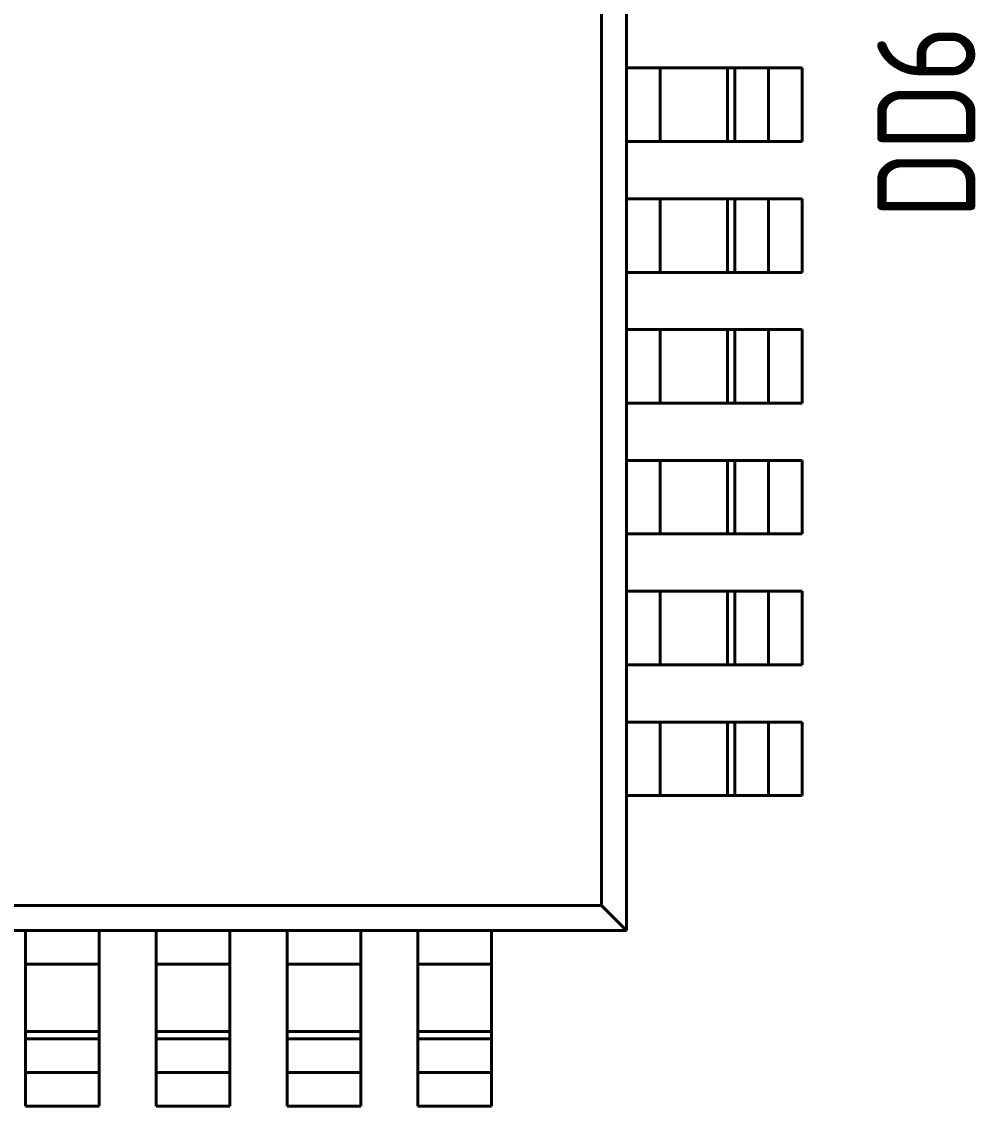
# Paper-space layout 'Layout1' of a CAD drawing. Extents: x -1 to 840, y -1 to 593.
# Drawn here: x 189.41 to 201.07, y 391.92 to 405.18 of the extents above; entities that cross this region are included whole.
import ezdxf

# ---------------------------------------------------------------- set-up
doc = ezdxf.new("R2010")
doc.units = 0
doc.header["$MEASUREMENT"] = 0
doc.layers.add('Основная', color=7, linetype='CONTINUOUS', lineweight=40)
doc.styles.add('GOST type A0', font='', dxfattribs={"oblique": 15, "height": 3.5})
doc.styles.get('GOST type A0').set_extended_font_data('GOST type A')

psp = doc.layouts.get("Layout1")

# ---------------------------------------------------------------- linework, layer by layer
at = {"layer": 'Основная'}
for p, q in [((196.806, 414.267), (196.806, 394.067)), ((196.806, 414.267), (196.806, 394.067)), ((196.502, 413.963), (196.502, 394.371)), ((196.502, 413.963), (196.502, 394.371)), ((196.806, 404.617), (196.806, 405.317)), ((196.806, 404.617), (196.806, 405.317)), ((198.956, 404.617), (196.806, 404.617)), ((196.806, 404.617), (197.218, 404.617)), ((198.956, 404.617), (196.806, 404.617)), ((196.806, 404.617), (197.218, 404.617)), ((197.218, 404.617), (197.44, 404.617)), ((197.218, 404.617), (197.218, 403.717)), ((197.218, 404.617), (197.44, 404.617)), ((197.218, 404.617), (197.218, 403.717)), ((197.44, 404.617), (197.644, 404.617)), ((197.44, 404.617), (197.644, 404.617)), ((197.644, 404.617), (197.822, 404.617)), ((197.644, 404.617), (197.822, 404.617)), ((197.822, 404.617), (197.958, 404.617)), ((197.822, 404.617), (197.958, 404.617)), ((198.042, 404.617), (197.958, 404.617)), ((198.042, 404.617), (197.958, 404.617)), ((198.132, 404.617), (198.042, 404.617)), ((198.042, 404.617), (198.042, 403.717)), ((198.132, 404.617), (198.042, 404.617)), ((198.042, 404.617), (198.042, 403.717)), ((198.132, 404.617), (198.174, 404.617)), ((198.132, 404.617), (198.132, 403.717)), ((198.132, 404.617), (198.174, 404.617)), ((198.132, 404.617), (198.132, 403.717)), ((198.242, 404.617), (198.174, 404.617)), ((198.242, 404.617), (198.174, 404.617)), ((198.33, 404.617), (198.242, 404.617)), ((198.33, 404.617), (198.242, 404.617)), ((198.33, 404.617), (198.434, 404.617)), ((198.33, 404.617), (198.434, 404.617)), ((198.544, 404.617), (198.434, 404.617)), ((198.544, 404.617), (198.434, 404.617)), ((198.544, 404.617), (198.956, 404.617)), ((198.544, 404.617), (198.544, 403.717)), ((198.544, 404.617), (198.956, 404.617)), ((198.544, 404.617), (198.544, 403.717)), ((198.956, 403.717), (198.956, 404.617)), ((198.956, 404.617), (198.956, 403.717)), ((198.956, 403.717), (198.956, 404.617)), ((198.956, 404.617), (198.956, 403.717)), ((196.806, 403.017), (196.806, 403.717)), ((196.806, 403.717), (198.956, 403.717)), ((196.806, 403.717), (197.218, 403.717)), ((196.806, 403.017), (196.806, 403.717)), ((196.806, 403.717), (198.956, 403.717)), ((196.806, 403.717), (197.218, 403.717)), ((197.218, 403.717), (197.44, 403.717)), ((197.218, 403.717), (197.44, 403.717)), ((197.44, 403.717), (197.644, 403.717)), ((197.44, 403.717), (197.644, 403.717)), ((197.644, 403.717), (197.822, 403.717)), ((197.644, 403.717), (197.822, 403.717)), ((197.822, 403.717), (197.958, 403.717)), ((197.822, 403.717), (197.958, 403.717)), ((198.042, 403.717), (197.958, 403.717)), ((198.042, 403.717), (197.958, 403.717)), ((198.132, 403.717), (198.042, 403.717)), ((198.132, 403.717), (198.042, 403.717)), ((198.132, 403.717), (198.174, 403.717)), ((198.132, 403.717), (198.174, 403.717)), ((198.242, 403.717), (198.174, 403.717)), ((198.242, 403.717), (198.174, 403.717)), ((198.33, 403.717), (198.242, 403.717)), ((198.33, 403.717), (198.242, 403.717)), ((198.33, 403.717), (198.434, 403.717)), ((198.33, 403.717), (198.434, 403.717)), ((198.544, 403.717), (198.434, 403.717)), ((198.544, 403.717), (198.434, 403.717)), ((198.544, 403.717), (198.956, 403.717)), ((198.544, 403.717), (198.956, 403.717)), ((198.956, 403.017), (196.806, 403.017)), ((196.806, 403.017), (197.218, 403.017)), ((198.956, 403.017), (196.806, 403.017)), ((196.806, 403.017), (197.218, 403.017)), ((197.44, 403.017), (197.218, 403.017)), ((197.218, 403.017), (197.218, 402.117)), ((197.44, 403.017), (197.218, 403.017)), ((197.218, 403.017), (197.218, 402.117)), ((197.644, 403.017), (197.44, 403.017)), ((197.644, 403.017), (197.44, 403.017)), ((197.822, 403.017), (197.644, 403.017)), ((197.822, 403.017), (197.644, 403.017)), ((197.958, 403.017), (197.822, 403.017)), ((197.958, 403.017), (197.822, 403.017)), ((197.958, 403.017), (198.042, 403.017)), ((197.958, 403.017), (198.042, 403.017)), ((198.132, 403.017), (198.042, 403.017)), ((198.042, 403.017), (198.042, 402.117)), ((198.132, 403.017), (198.042, 403.017)), ((198.042, 403.017), (198.042, 402.117)), ((198.174, 403.017), (198.132, 403.017)), ((198.132, 403.017), (198.132, 402.117)), ((198.174, 403.017), (198.132, 403.017)), ((198.132, 403.017), (198.132, 402.117)), ((198.242, 403.017), (198.174, 403.017)), ((198.242, 403.017), (198.174, 403.017)), ((198.33, 403.017), (198.242, 403.017)), ((198.33, 403.017), (198.242, 403.017)), ((198.434, 403.017), (198.33, 403.017)), ((198.434, 403.017), (198.33, 403.017)), ((198.544, 403.017), (198.434, 403.017)), ((198.544, 403.017), (198.434, 403.017)), ((198.544, 403.017), (198.956, 403.017)), ((198.544, 403.017), (198.544, 402.117)), ((198.544, 403.017), (198.956, 403.017)), ((198.544, 403.017), (198.544, 402.117)), ((198.956, 402.117), (198.956, 403.017)), ((198.956, 403.017), (198.956, 402.117)), ((198.956, 402.117), (198.956, 403.017)), ((198.956, 403.017), (198.956, 402.117)), ((196.806, 401.417), (196.806, 402.117)), ((196.806, 402.117), (198.956, 402.117)), ((197.218, 402.117), (196.806, 402.117)), ((196.806, 401.417), (196.806, 402.117)), ((196.806, 402.117), (198.956, 402.117)), ((197.218, 402.117), (196.806, 402.117)), ((197.44, 402.117), (197.218, 402.117)), ((197.44, 402.117), (197.218, 402.117)), ((197.644, 402.117), (197.44, 402.117)), ((197.644, 402.117), (197.44, 402.117)), ((197.822, 402.117), (197.644, 402.117)), ((197.822, 402.117), (197.644, 402.117)), ((197.958, 402.117), (197.822, 402.117)), ((197.958, 402.117), (197.822, 402.117)), ((198.042, 402.117), (197.958, 402.117)), ((198.042, 402.117), (197.958, 402.117)), ((198.132, 402.117), (198.042, 402.117)), ((198.132, 402.117), (198.042, 402.117)), ((198.174, 402.117), (198.132, 402.117)), ((198.174, 402.117), (198.132, 402.117)), ((198.242, 402.117), (198.174, 402.117)), ((198.242, 402.117), (198.174, 402.117)), ((198.33, 402.117), (198.242, 402.117)), ((198.33, 402.117), (198.242, 402.117)), ((198.434, 402.117), (198.33, 402.117)), ((198.434, 402.117), (198.33, 402.117)), ((198.434, 402.117), (198.544, 402.117)), ((198.434, 402.117), (198.544, 402.117)), ((198.956, 402.117), (198.544, 402.117)), ((198.956, 402.117), (198.544, 402.117)), ((198.956, 401.417), (196.806, 401.417)), ((197.218, 401.417), (196.806, 401.417)), ((198.956, 401.417), (196.806, 401.417)), ((197.218, 401.417), (196.806, 401.417)), ((197.44, 401.417), (197.218, 401.417)), ((197.218, 401.417), (197.218, 400.517)), ((197.44, 401.417), (197.218, 401.417)), ((197.218, 401.417), (197.218, 400.517)), ((197.644, 401.417), (197.44, 401.417)), ((197.644, 401.417), (197.44, 401.417)), ((197.822, 401.417), (197.644, 401.417)), ((197.822, 401.417), (197.644, 401.417)), ((197.958, 401.417), (197.822, 401.417)), ((197.958, 401.417), (197.822, 401.417)), ((198.042, 401.417), (197.958, 401.417)), ((198.042, 401.417), (197.958, 401.417)), ((198.132, 401.417), (198.042, 401.417)), ((198.042, 401.417), (198.042, 400.517)), ((198.132, 401.417), (198.042, 401.417)), ((198.042, 401.417), (198.042, 400.517)), ((198.174, 401.417), (198.132, 401.417)), ((198.132, 401.417), (198.132, 400.517)), ((198.174, 401.417), (198.132, 401.417)), ((198.132, 401.417), (198.132, 400.517)), ((198.242, 401.417), (198.174, 401.417)), ((198.242, 401.417), (198.174, 401.417)), ((198.33, 401.417), (198.242, 401.417)), ((198.33, 401.417), (198.242, 401.417)), ((198.434, 401.417), (198.33, 401.417)), ((198.434, 401.417), (198.33, 401.417)), ((198.434, 401.417), (198.544, 401.417)), ((198.434, 401.417), (198.544, 401.417)), ((198.956, 401.417), (198.544, 401.417)), ((198.544, 401.417), (198.544, 400.517)), ((198.956, 401.417), (198.544, 401.417)), ((198.544, 401.417), (198.544, 400.517)), ((198.956, 400.517), (198.956, 401.417)), ((198.956, 401.417), (198.956, 400.517)), ((198.956, 400.517), (198.956, 401.417)), ((198.956, 401.417), (198.956, 400.517)), ((196.806, 399.817), (196.806, 400.517)), ((196.806, 400.517), (198.956, 400.517)), ((197.218, 400.517), (196.806, 400.517)), ((196.806, 399.817), (196.806, 400.517)), ((196.806, 400.517), (198.956, 400.517)), ((197.218, 400.517), (196.806, 400.517)), ((197.44, 400.517), (197.218, 400.517)), ((197.44, 400.517), (197.218, 400.517)), ((197.644, 400.517), (197.44, 400.517)), ((197.644, 400.517), (197.44, 400.517)), ((197.822, 400.517), (197.644, 400.517)), ((197.822, 400.517), (197.644, 400.517)), ((197.958, 400.517), (197.822, 400.517)), ((197.958, 400.517), (197.822, 400.517)), ((198.042, 400.517), (197.958, 400.517)), ((198.042, 400.517), (197.958, 400.517)), ((198.132, 400.517), (198.042, 400.517)), ((198.132, 400.517), (198.042, 400.517)), ((198.174, 400.517), (198.132, 400.517)), ((198.174, 400.517), (198.132, 400.517)), ((198.242, 400.517), (198.174, 400.517)), ((198.242, 400.517), (198.174, 400.517)), ((198.33, 400.517), (198.242, 400.517)), ((198.33, 400.517), (198.242, 400.517)), ((198.434, 400.517), (198.33, 400.517)), ((198.434, 400.517), (198.33, 400.517)), ((198.434, 400.517), (198.544, 400.517)), ((198.434, 400.517), (198.544, 400.517)), ((198.956, 400.517), (198.544, 400.517)), ((198.956, 400.517), (198.544, 400.517)), ((198.956, 399.817), (196.806, 399.817)), ((197.218, 399.817), (196.806, 399.817)), ((198.956, 399.817), (196.806, 399.817)), ((197.218, 399.817), (196.806, 399.817)), ((197.44, 399.817), (197.218, 399.817)), ((197.218, 399.817), (197.218, 398.917)), ((197.44, 399.817), (197.218, 399.817)), ((197.218, 399.817), (197.218, 398.917)), ((197.644, 399.817), (197.44, 399.817)), ((197.644, 399.817), (197.44, 399.817)), ((197.822, 399.817), (197.644, 399.817)), ((197.822, 399.817), (197.644, 399.817)), ((197.958, 399.817), (197.822, 399.817)), ((197.958, 399.817), (197.822, 399.817)), ((198.042, 399.817), (197.958, 399.817)), ((198.042, 399.817), (197.958, 399.817)), ((198.132, 399.817), (198.042, 399.817)), ((198.042, 399.817), (198.042, 398.917)), ((198.132, 399.817), (198.042, 399.817)), ((198.042, 399.817), (198.042, 398.917)), ((198.174, 399.817), (198.132, 399.817)), ((198.132, 399.817), (198.132, 398.917)), ((198.174, 399.817), (198.132, 399.817)), ((198.132, 399.817), (198.132, 398.917)), ((198.242, 399.817), (198.174, 399.817)), ((198.242, 399.817), (198.174, 399.817)), ((198.33, 399.817), (198.242, 399.817)), ((198.33, 399.817), (198.242, 399.817)), ((198.434, 399.817), (198.33, 399.817)), ((198.434, 399.817), (198.33, 399.817)), ((198.544, 399.817), (198.434, 399.817)), ((198.544, 399.817), (198.434, 399.817)), ((198.956, 399.817), (198.544, 399.817)), ((198.544, 399.817), (198.544, 398.917)), ((198.956, 399.817), (198.544, 399.817)), ((198.544, 399.817), (198.544, 398.917)), ((198.956, 398.917), (198.956, 399.817)), ((198.956, 399.817), (198.956, 398.917)), ((198.956, 398.917), (198.956, 399.817)), ((198.956, 399.817), (198.956, 398.917)), ((196.806, 398.217), (196.806, 398.917)), ((196.806, 398.917), (198.956, 398.917)), ((197.218, 398.917), (196.806, 398.917)), ((196.806, 398.217), (196.806, 398.917)), ((196.806, 398.917), (198.956, 398.917)), ((197.218, 398.917), (196.806, 398.917)), ((197.44, 398.917), (197.218, 398.917)), ((197.44, 398.917), (197.218, 398.917)), ((197.644, 398.917), (197.44, 398.917)), ((197.644, 398.917), (197.44, 398.917)), ((197.822, 398.917), (197.644, 398.917)), ((197.822, 398.917), (197.644, 398.917)), ((197.958, 398.917), (197.822, 398.917)), ((197.958, 398.917), (197.822, 398.917)), ((198.042, 398.917), (197.958, 398.917)), ((198.042, 398.917), (197.958, 398.917)), ((198.132, 398.917), (198.042, 398.917)), ((198.132, 398.917), (198.042, 398.917)), ((198.174, 398.917), (198.132, 398.917)), ((198.174, 398.917), (198.132, 398.917)), ((198.242, 398.917), (198.174, 398.917)), ((198.242, 398.917), (198.174, 398.917)), ((198.33, 398.917), (198.242, 398.917)), ((198.33, 398.917), (198.242, 398.917)), ((198.434, 398.917), (198.33, 398.917)), ((198.434, 398.917), (198.33, 398.917)), ((198.544, 398.917), (198.434, 398.917)), ((198.544, 398.917), (198.434, 398.917)), ((198.956, 398.917), (198.544, 398.917)), ((198.956, 398.917), (198.544, 398.917)), ((198.956, 398.217), (196.806, 398.217)), ((197.218, 398.217), (196.806, 398.217)), ((198.956, 398.217), (196.806, 398.217)), ((197.218, 398.217), (196.806, 398.217)), ((197.44, 398.217), (197.218, 398.217)), ((197.218, 398.217), (197.218, 397.317)), ((197.44, 398.217), (197.218, 398.217)), ((197.218, 398.217), (197.218, 397.317)), ((197.644, 398.217), (197.44, 398.217)), ((197.644, 398.217), (197.44, 398.217)), ((197.822, 398.217), (197.644, 398.217)), ((197.822, 398.217), (197.644, 398.217)), ((197.958, 398.217), (197.822, 398.217)), ((197.958, 398.217), (197.822, 398.217)), ((198.042, 398.217), (197.958, 398.217)), ((198.042, 398.217), (197.958, 398.217)), ((198.132, 398.217), (198.042, 398.217)), ((198.042, 398.217), (198.042, 397.317)), ((198.132, 398.217), (198.042, 398.217)), ((198.042, 398.217), (198.042, 397.317)), ((198.174, 398.217), (198.132, 398.217)), ((198.132, 398.217), (198.132, 397.317)), ((198.174, 398.217), (198.132, 398.217)), ((198.132, 398.217), (198.132, 397.317)), ((198.242, 398.217), (198.174, 398.217)), ((198.242, 398.217), (198.174, 398.217)), ((198.33, 398.217), (198.242, 398.217)), ((198.33, 398.217), (198.242, 398.217)), ((198.434, 398.217), (198.33, 398.217)), ((198.434, 398.217), (198.33, 398.217)), ((198.544, 398.217), (198.434, 398.217)), ((198.544, 398.217), (198.434, 398.217)), ((198.956, 398.217), (198.544, 398.217)), ((198.544, 398.217), (198.544, 397.317)), ((198.956, 398.217), (198.544, 398.217)), ((198.544, 398.217), (198.544, 397.317)), ((198.956, 397.317), (198.956, 398.217)), ((198.956, 398.217), (198.956, 397.317)), ((198.956, 397.317), (198.956, 398.217)), ((198.956, 398.217), (198.956, 397.317)), ((196.806, 396.617), (196.806, 397.317)), ((196.806, 397.317), (198.956, 397.317)), ((197.218, 397.317), (196.806, 397.317)), ((196.806, 396.617), (196.806, 397.317)), ((196.806, 397.317), (198.956, 397.317)), ((197.218, 397.317), (196.806, 397.317)), ((197.44, 397.317), (197.218, 397.317)), ((197.44, 397.317), (197.218, 397.317)), ((197.644, 397.317), (197.44, 397.317)), ((197.644, 397.317), (197.44, 397.317)), ((197.822, 397.317), (197.644, 397.317)), ((197.822, 397.317), (197.644, 397.317)), ((197.958, 397.317), (197.822, 397.317)), ((197.958, 397.317), (197.822, 397.317)), ((198.042, 397.317), (197.958, 397.317)), ((198.042, 397.317), (197.958, 397.317)), ((198.132, 397.317), (198.042, 397.317)), ((198.132, 397.317), (198.042, 397.317)), ((198.174, 397.317), (198.132, 397.317)), ((198.174, 397.317), (198.132, 397.317)), ((198.242, 397.317), (198.174, 397.317)), ((198.242, 397.317), (198.174, 397.317)), ((198.33, 397.317), (198.242, 397.317)), ((198.33, 397.317), (198.242, 397.317)), ((198.434, 397.317), (198.33, 397.317)), ((198.434, 397.317), (198.33, 397.317)), ((198.544, 397.317), (198.434, 397.317)), ((198.544, 397.317), (198.434, 397.317)), ((198.956, 397.317), (198.544, 397.317)), ((198.956, 397.317), (198.544, 397.317)), ((198.956, 396.617), (196.806, 396.617)), ((197.218, 396.617), (196.806, 396.617)), ((198.956, 396.617), (196.806, 396.617)), ((197.218, 396.617), (196.806, 396.617)), ((197.44, 396.617), (197.218, 396.617)), ((197.218, 396.617), (197.218, 395.717)), ((197.44, 396.617), (197.218, 396.617)), ((197.218, 396.617), (197.218, 395.717)), ((197.644, 396.617), (197.44, 396.617)), ((197.644, 396.617), (197.44, 396.617)), ((197.822, 396.617), (197.644, 396.617)), ((197.822, 396.617), (197.644, 396.617)), ((197.958, 396.617), (197.822, 396.617)), ((197.958, 396.617), (197.822, 396.617)), ((198.042, 396.617), (197.958, 396.617)), ((198.042, 396.617), (197.958, 396.617)), ((198.132, 396.617), (198.042, 396.617)), ((198.042, 396.617), (198.042, 395.717)), ((198.132, 396.617), (198.042, 396.617)), ((198.042, 396.617), (198.042, 395.717)), ((198.174, 396.617), (198.132, 396.617)), ((198.132, 396.617), (198.132, 395.717)), ((198.174, 396.617), (198.132, 396.617)), ((198.132, 396.617), (198.132, 395.717)), ((198.242, 396.617), (198.174, 396.617)), ((198.242, 396.617), (198.174, 396.617)), ((198.33, 396.617), (198.242, 396.617)), ((198.33, 396.617), (198.242, 396.617)), ((198.434, 396.617), (198.33, 396.617)), ((198.434, 396.617), (198.33, 396.617)), ((198.544, 396.617), (198.434, 396.617)), ((198.544, 396.617), (198.434, 396.617)), ((198.956, 396.617), (198.544, 396.617)), ((198.544, 396.617), (198.544, 395.717)), ((198.956, 396.617), (198.544, 396.617)), ((198.544, 396.617), (198.544, 395.717)), ((198.956, 395.717), (198.956, 396.617)), ((198.956, 396.617), (198.956, 395.717)), ((198.956, 395.717), (198.956, 396.617)), ((198.956, 396.617), (198.956, 395.717)), ((196.806, 394.067), (196.806, 395.717)), ((196.806, 395.717), (198.956, 395.717)), ((197.218, 395.717), (196.806, 395.717)), ((196.806, 394.067), (196.806, 395.717)), ((196.806, 395.717), (198.956, 395.717)), ((197.218, 395.717), (196.806, 395.717)), ((197.44, 395.717), (197.218, 395.717)), ((197.44, 395.717), (197.218, 395.717)), ((197.44, 395.717), (197.644, 395.717)), ((197.44, 395.717), (197.644, 395.717)), ((197.822, 395.717), (197.644, 395.717)), ((197.822, 395.717), (197.644, 395.717)), ((197.958, 395.717), (197.822, 395.717)), ((197.958, 395.717), (197.822, 395.717)), ((198.042, 395.717), (197.958, 395.717)), ((198.042, 395.717), (197.958, 395.717)), ((198.132, 395.717), (198.042, 395.717)), ((198.132, 395.717), (198.042, 395.717)), ((198.174, 395.717), (198.132, 395.717)), ((198.174, 395.717), (198.132, 395.717)), ((198.242, 395.717), (198.174, 395.717)), ((198.242, 395.717), (198.174, 395.717)), ((198.33, 395.717), (198.242, 395.717)), ((198.33, 395.717), (198.242, 395.717)), ((198.434, 395.717), (198.33, 395.717)), ((198.434, 395.717), (198.33, 395.717)), ((198.544, 395.717), (198.434, 395.717)), ((198.544, 395.717), (198.434, 395.717)), ((198.956, 395.717), (198.544, 395.717)), ((198.956, 395.717), (198.544, 395.717)), ((176.91, 394.371), (196.502, 394.371)), ((176.91, 394.371), (196.502, 394.371)), ((196.502, 394.371), (196.806, 394.067)), ((196.502, 394.371), (196.806, 394.067)), ((176.606, 394.067), (196.806, 394.067)), ((176.606, 394.067), (196.806, 394.067)), ((188.756, 394.067), (189.456, 394.067)), ((188.756, 394.067), (189.456, 394.067)), ((189.456, 394.067), (189.456, 391.917)), ((189.456, 394.067), (189.456, 393.655)), ((189.456, 394.067), (189.456, 391.917)), ((189.456, 394.067), (189.456, 393.655)), ((190.356, 391.917), (190.356, 394.067)), ((190.356, 394.067), (191.056, 394.067)), ((190.356, 394.067), (190.356, 393.655)), ((190.356, 391.917), (190.356, 394.067)), ((190.356, 394.067), (191.056, 394.067)), ((190.356, 394.067), (190.356, 393.655)), ((191.056, 394.067), (191.056, 391.917)), ((191.056, 394.067), (191.056, 393.655)), ((191.056, 394.067), (191.056, 391.917)), ((191.056, 394.067), (191.056, 393.655)), ((191.956, 391.917), (191.956, 394.067)), ((191.956, 394.067), (192.656, 394.067)), ((191.956, 394.067), (191.956, 393.655)), ((191.956, 391.917), (191.956, 394.067)), ((191.956, 394.067), (192.656, 394.067)), ((191.956, 394.067), (191.956, 393.655)), ((192.656, 394.067), (192.656, 391.917)), ((192.656, 394.067), (192.656, 393.655)), ((192.656, 394.067), (192.656, 391.917)), ((192.656, 394.067), (192.656, 393.655)), ((193.556, 391.917), (193.556, 394.067)), ((193.556, 394.067), (194.256, 394.067)), ((193.556, 394.067), (193.556, 393.655)), ((193.556, 391.917), (193.556, 394.067)), ((193.556, 394.067), (194.256, 394.067)), ((193.556, 394.067), (193.556, 393.655)), ((194.256, 394.067), (194.256, 391.917)), ((194.256, 394.067), (194.256, 393.655)), ((194.256, 394.067), (194.256, 391.917)), ((194.256, 394.067), (194.256, 393.655)), ((195.156, 391.917), (195.156, 394.067)), ((195.156, 394.067), (196.806, 394.067)), ((195.156, 394.067), (195.156, 393.655)), ((195.156, 391.917), (195.156, 394.067)), ((195.156, 394.067), (196.806, 394.067)), ((195.156, 394.067), (195.156, 393.655)), ((189.456, 393.655), (189.456, 393.433)), ((189.456, 393.655), (190.356, 393.655)), ((189.456, 393.655), (189.456, 393.433)), ((189.456, 393.655), (190.356, 393.655)), ((190.356, 393.655), (190.356, 393.433)), ((190.356, 393.655), (190.356, 393.433)), ((191.056, 393.655), (191.056, 393.433)), ((191.956, 393.655), (191.056, 393.655)), ((191.056, 393.655), (191.056, 393.433)), ((191.956, 393.655), (191.056, 393.655)), ((191.956, 393.655), (191.956, 393.433)), ((191.956, 393.655), (191.956, 393.433)), ((192.656, 393.655), (192.656, 393.433)), ((193.556, 393.655), (192.656, 393.655)), ((192.656, 393.655), (192.656, 393.433)), ((193.556, 393.655), (192.656, 393.655)), ((193.556, 393.655), (193.556, 393.433)), ((193.556, 393.655), (193.556, 393.433)), ((194.256, 393.655), (194.256, 393.433)), ((195.156, 393.655), (194.256, 393.655)), ((194.256, 393.655), (194.256, 393.433)), ((195.156, 393.655), (194.256, 393.655)), ((195.156, 393.655), (195.156, 393.433)), ((195.156, 393.655), (195.156, 393.433)), ((189.456, 393.433), (189.456, 393.229)), ((189.456, 393.433), (189.456, 393.229)), ((190.356, 393.433), (190.356, 393.229)), ((190.356, 393.433), (190.356, 393.229)), ((191.056, 393.433), (191.056, 393.229)), ((191.056, 393.433), (191.056, 393.229)), ((191.956, 393.433), (191.956, 393.229)), ((191.956, 393.433), (191.956, 393.229)), ((192.656, 393.433), (192.656, 393.229)), ((192.656, 393.433), (192.656, 393.229)), ((193.556, 393.433), (193.556, 393.229)), ((193.556, 393.433), (193.556, 393.229)), ((194.256, 393.433), (194.256, 393.229)), ((194.256, 393.433), (194.256, 393.229)), ((195.156, 393.433), (195.156, 393.229)), ((195.156, 393.433), (195.156, 393.229)), ((189.456, 393.229), (189.456, 393.051)), ((189.456, 393.229), (189.456, 393.051)), ((190.356, 393.229), (190.356, 393.051)), ((190.356, 393.229), (190.356, 393.051)), ((191.056, 393.229), (191.056, 393.051)), ((191.056, 393.229), (191.056, 393.051)), ((191.956, 393.229), (191.956, 393.051)), ((191.956, 393.229), (191.956, 393.051)), ((192.656, 393.229), (192.656, 393.051)), ((192.656, 393.229), (192.656, 393.051)), ((193.556, 393.229), (193.556, 393.051)), ((193.556, 393.229), (193.556, 393.051)), ((194.256, 393.229), (194.256, 393.051)), ((194.256, 393.229), (194.256, 393.051)), ((195.156, 393.229), (195.156, 393.051)), ((195.156, 393.229), (195.156, 393.051)), ((189.456, 393.051), (189.456, 392.915)), ((189.456, 393.051), (189.456, 392.915)), ((190.356, 393.051), (190.356, 392.915)), ((190.356, 393.051), (190.356, 392.915)), ((191.056, 393.051), (191.056, 392.915)), ((191.056, 393.051), (191.056, 392.915)), ((191.956, 393.051), (191.956, 392.915)), ((191.956, 393.051), (191.956, 392.915)), ((192.656, 393.051), (192.656, 392.915)), ((192.656, 393.051), (192.656, 392.915)), ((193.556, 393.051), (193.556, 392.915)), ((193.556, 393.051), (193.556, 392.915)), ((194.256, 393.051), (194.256, 392.915)), ((194.256, 393.051), (194.256, 392.915)), ((195.156, 393.051), (195.156, 392.915)), ((195.156, 393.051), (195.156, 392.915)), ((189.456, 392.915), (189.456, 392.831)), ((189.456, 392.915), (189.456, 392.831)), ((189.456, 392.831), (189.456, 392.741)), ((189.456, 392.831), (190.356, 392.831)), ((189.456, 392.831), (189.456, 392.741)), ((189.456, 392.831), (190.356, 392.831)), ((190.356, 392.915), (190.356, 392.831)), ((190.356, 392.915), (190.356, 392.831)), ((190.356, 392.831), (190.356, 392.741)), ((190.356, 392.831), (190.356, 392.741)), ((191.056, 392.915), (191.056, 392.831)), ((191.056, 392.915), (191.056, 392.831)), ((191.056, 392.831), (191.056, 392.741)), ((191.956, 392.831), (191.056, 392.831)), ((191.056, 392.831), (191.056, 392.741)), ((191.956, 392.831), (191.056, 392.831)), ((191.956, 392.915), (191.956, 392.831)), ((191.956, 392.915), (191.956, 392.831)), ((191.956, 392.831), (191.956, 392.741)), ((191.956, 392.831), (191.956, 392.741)), ((192.656, 392.915), (192.656, 392.831)), ((192.656, 392.915), (192.656, 392.831)), ((192.656, 392.831), (192.656, 392.741)), ((193.556, 392.831), (192.656, 392.831)), ((192.656, 392.831), (192.656, 392.741)), ((193.556, 392.831), (192.656, 392.831)), ((193.556, 392.915), (193.556, 392.831)), ((193.556, 392.915), (193.556, 392.831)), ((193.556, 392.831), (193.556, 392.741)), ((193.556, 392.831), (193.556, 392.741)), ((194.256, 392.915), (194.256, 392.831)), ((194.256, 392.915), (194.256, 392.831)), ((194.256, 392.831), (194.256, 392.741)), ((195.156, 392.831), (194.256, 392.831)), ((194.256, 392.831), (194.256, 392.741)), ((195.156, 392.831), (194.256, 392.831)), ((195.156, 392.915), (195.156, 392.831)), ((195.156, 392.915), (195.156, 392.831)), ((195.156, 392.831), (195.156, 392.741)), ((195.156, 392.831), (195.156, 392.741)), ((189.456, 392.741), (189.456, 392.699)), ((189.456, 392.741), (190.356, 392.741)), ((189.456, 392.741), (189.456, 392.699)), ((189.456, 392.741), (190.356, 392.741)), ((189.456, 392.699), (189.456, 392.631)), ((189.456, 392.699), (189.456, 392.631)), ((190.356, 392.741), (190.356, 392.699)), ((190.356, 392.741), (190.356, 392.699)), ((190.356, 392.699), (190.356, 392.631)), ((190.356, 392.699), (190.356, 392.631)), ((191.056, 392.741), (191.056, 392.699)), ((191.956, 392.741), (191.056, 392.741)), ((191.056, 392.741), (191.056, 392.699)), ((191.956, 392.741), (191.056, 392.741)), ((191.056, 392.699), (191.056, 392.631)), ((191.056, 392.699), (191.056, 392.631)), ((191.956, 392.741), (191.956, 392.699)), ((191.956, 392.741), (191.956, 392.699)), ((191.956, 392.699), (191.956, 392.631)), ((191.956, 392.699), (191.956, 392.631)), ((192.656, 392.741), (192.656, 392.699)), ((193.556, 392.741), (192.656, 392.741)), ((192.656, 392.741), (192.656, 392.699)), ((193.556, 392.741), (192.656, 392.741)), ((192.656, 392.699), (192.656, 392.631)), ((192.656, 392.699), (192.656, 392.631)), ((193.556, 392.741), (193.556, 392.699)), ((193.556, 392.741), (193.556, 392.699)), ((193.556, 392.699), (193.556, 392.631)), ((193.556, 392.699), (193.556, 392.631)), ((194.256, 392.741), (194.256, 392.699)), ((195.156, 392.741), (194.256, 392.741)), ((194.256, 392.741), (194.256, 392.699)), ((195.156, 392.741), (194.256, 392.741)), ((194.256, 392.699), (194.256, 392.631)), ((194.256, 392.699), (194.256, 392.631)), ((195.156, 392.741), (195.156, 392.699)), ((195.156, 392.741), (195.156, 392.699)), ((195.156, 392.699), (195.156, 392.631)), ((195.156, 392.699), (195.156, 392.631)), ((189.456, 392.631), (189.456, 392.543)), ((189.456, 392.631), (189.456, 392.543)), ((190.356, 392.631), (190.356, 392.543)), ((190.356, 392.631), (190.356, 392.543)), ((191.056, 392.631), (191.056, 392.543)), ((191.056, 392.631), (191.056, 392.543)), ((191.956, 392.631), (191.956, 392.543)), ((191.956, 392.631), (191.956, 392.543)), ((192.656, 392.631), (192.656, 392.543)), ((192.656, 392.631), (192.656, 392.543)), ((193.556, 392.631), (193.556, 392.543)), ((193.556, 392.631), (193.556, 392.543)), ((194.256, 392.631), (194.256, 392.543)), ((194.256, 392.631), (194.256, 392.543)), ((195.156, 392.631), (195.156, 392.543)), ((195.156, 392.631), (195.156, 392.543)), ((189.456, 392.543), (189.456, 392.439)), ((189.456, 392.543), (189.456, 392.439)), ((189.456, 392.439), (189.456, 392.329)), ((189.456, 392.439), (189.456, 392.329)), ((190.356, 392.543), (190.356, 392.439)), ((190.356, 392.543), (190.356, 392.439)), ((190.356, 392.439), (190.356, 392.329)), ((190.356, 392.439), (190.356, 392.329)), ((191.056, 392.543), (191.056, 392.439)), ((191.056, 392.543), (191.056, 392.439)), ((191.056, 392.439), (191.056, 392.329)), ((191.056, 392.439), (191.056, 392.329)), ((191.956, 392.543), (191.956, 392.439)), ((191.956, 392.543), (191.956, 392.439)), ((191.956, 392.439), (191.956, 392.329)), ((191.956, 392.439), (191.956, 392.329)), ((192.656, 392.543), (192.656, 392.439)), ((192.656, 392.543), (192.656, 392.439)), ((192.656, 392.439), (192.656, 392.329)), ((192.656, 392.439), (192.656, 392.329)), ((193.556, 392.543), (193.556, 392.439)), ((193.556, 392.543), (193.556, 392.439)), ((193.556, 392.439), (193.556, 392.329)), ((193.556, 392.439), (193.556, 392.329)), ((194.256, 392.543), (194.256, 392.439)), ((194.256, 392.543), (194.256, 392.439)), ((194.256, 392.439), (194.256, 392.329)), ((194.256, 392.439), (194.256, 392.329)), ((195.156, 392.543), (195.156, 392.439)), ((195.156, 392.543), (195.156, 392.439)), ((195.156, 392.439), (195.156, 392.329)), ((195.156, 392.439), (195.156, 392.329)), ((189.456, 392.329), (189.456, 391.917)), ((189.456, 392.329), (190.356, 392.329)), ((189.456, 392.329), (189.456, 391.917)), ((189.456, 392.329), (190.356, 392.329)), ((190.356, 392.329), (190.356, 391.917)), ((190.356, 392.329), (190.356, 391.917)), ((191.056, 392.329), (191.056, 391.917)), ((191.956, 392.329), (191.056, 392.329)), ((191.056, 392.329), (191.056, 391.917)), ((191.956, 392.329), (191.056, 392.329)), ((191.956, 392.329), (191.956, 391.917)), ((191.956, 392.329), (191.956, 391.917)), ((192.656, 392.329), (192.656, 391.917)), ((193.556, 392.329), (192.656, 392.329)), ((192.656, 392.329), (192.656, 391.917)), ((193.556, 392.329), (192.656, 392.329)), ((193.556, 392.329), (193.556, 391.917)), ((193.556, 392.329), (193.556, 391.917)), ((194.256, 392.329), (194.256, 391.917)), ((195.156, 392.329), (194.256, 392.329)), ((194.256, 392.329), (194.256, 391.917)), ((195.156, 392.329), (194.256, 392.329)), ((195.156, 392.329), (195.156, 391.917)), ((195.156, 392.329), (195.156, 391.917)), ((189.456, 391.917), (190.356, 391.917)), ((189.456, 391.917), (190.356, 391.917)), ((189.456, 391.917), (190.356, 391.917)), ((189.456, 391.917), (190.356, 391.917)), ((191.056, 391.917), (191.956, 391.917)), ((191.956, 391.917), (191.056, 391.917)), ((191.056, 391.917), (191.956, 391.917)), ((191.956, 391.917), (191.056, 391.917)), ((192.656, 391.917), (193.556, 391.917)), ((193.556, 391.917), (192.656, 391.917)), ((192.656, 391.917), (193.556, 391.917)), ((193.556, 391.917), (192.656, 391.917)), ((194.256, 391.917), (195.156, 391.917)), ((195.156, 391.917), (194.256, 391.917)), ((194.256, 391.917), (195.156, 391.917)), ((195.156, 391.917), (194.256, 391.917))]:
    psp.add_line(p, q, dxfattribs=at)

# ---------------------------------------------------------------- texts
at = {"layer": 'Основная', "style": 'GOST type A0'}
psp.add_text('DD6', height=1.2, rotation=90, dxfattribs=at).set_placement((201.073, 402.772))

doc.saveas('drawing.dxf')
